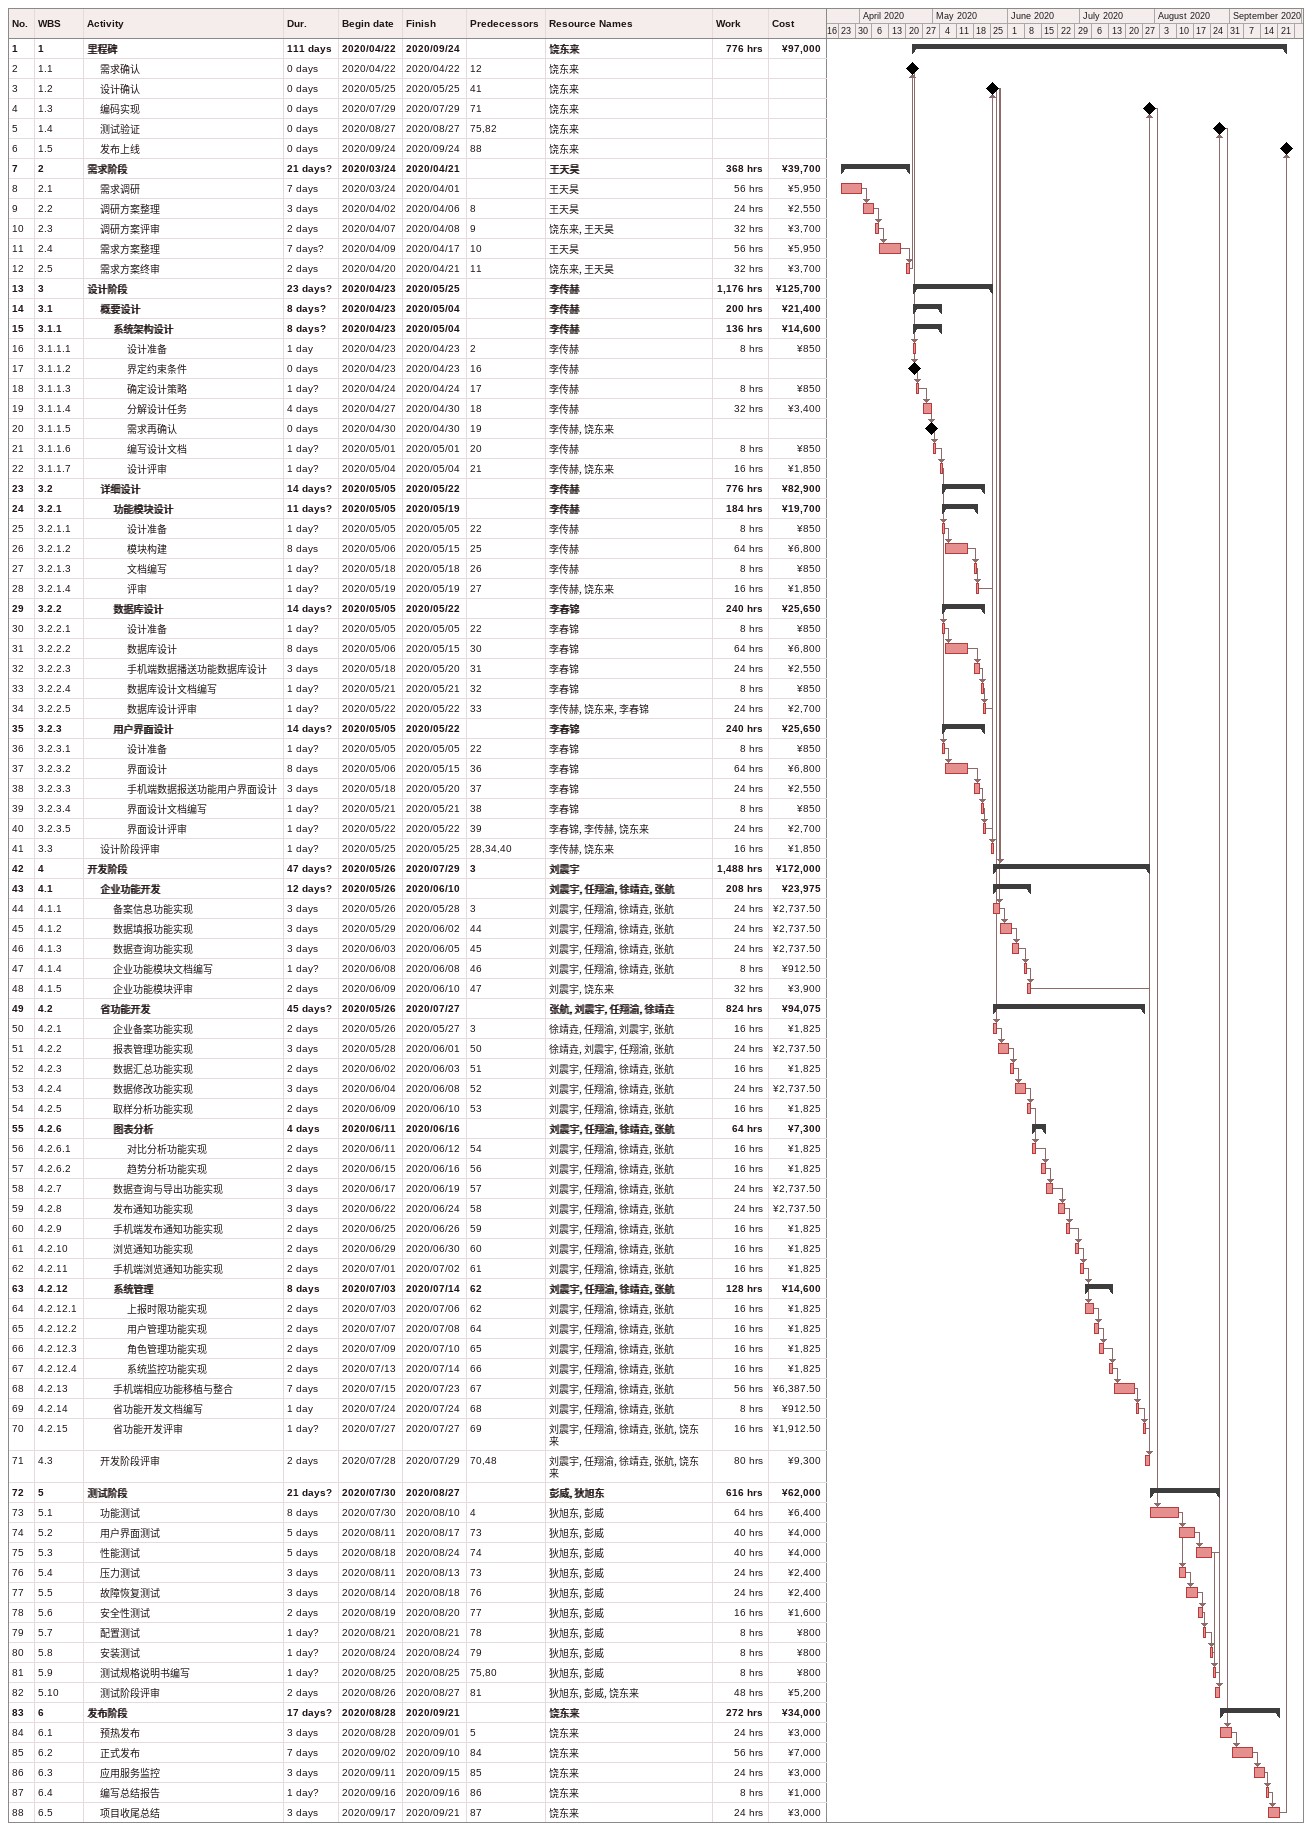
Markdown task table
| ID | WBS | Task | Duration | Start | Finish | Predecessors | Resources | Work (h) | Cost (¥) |
|---|---|---|---|---|---|---|---|---|---|
| 1 | 1 | **里程碑** | 111d | 2020-04-22 | 2020-09-24 |  | 饶东来 | 776 | 97000 |
| 2 | 1.1 | 需求确认 | 0d | 2020-04-22 | 2020-04-22 | 12 | 饶东来 |  |  |
| 3 | 1.2 | 设计确认 | 0d | 2020-05-25 | 2020-05-25 | 41 | 饶东来 |  |  |
| 4 | 1.3 | 编码实现 | 0d | 2020-07-29 | 2020-07-29 | 71 | 饶东来 |  |  |
| 5 | 1.4 | 测试验证 | 0d | 2020-08-27 | 2020-08-27 | 75, 82 | 饶东来 |  |  |
| 6 | 1.5 | 发布上线 | 0d | 2020-09-24 | 2020-09-24 | 88 | 饶东来 |  |  |
| 7 | 2 | **需求阶段** | 21d? | 2020-03-24 | 2020-04-21 |  | 王天昊 | 368 | 39700 |
| 8 | 2.1 | 需求调研 | 7d | 2020-03-24 | 2020-04-01 |  | 王天昊 | 56 | 5950 |
| 9 | 2.2 | 调研方案整理 | 3d | 2020-04-02 | 2020-04-06 | 8 | 王天昊 | 24 | 2550 |
| 10 | 2.3 | 调研方案评审 | 2d | 2020-04-07 | 2020-04-08 | 9 | 饶东来, 王天昊 | 32 | 3700 |
| 11 | 2.4 | 需求方案整理 | 7d? | 2020-04-09 | 2020-04-17 | 10 | 王天昊 | 56 | 5950 |
| 12 | 2.5 | 需求方案终审 | 2d | 2020-04-20 | 2020-04-21 | 11 | 饶东来, 王天昊 | 32 | 3700 |
| 13 | 3 | **设计阶段** | 23d? | 2020-04-23 | 2020-05-25 |  | 李传赫 | 1176 | 125700 |
| 14 | 3.1 | **概要设计** | 8d? | 2020-04-23 | 2020-05-04 |  | 李传赫 | 200 | 21400 |
| 15 | 3.1.1 | **系统架构设计** | 8d? | 2020-04-23 | 2020-05-04 |  | 李传赫 | 136 | 14600 |
| 16 | 3.1.1.1 | 设计准备 | 1d | 2020-04-23 | 2020-04-23 | 2 | 李传赫 | 8 | 850 |
| 17 | 3.1.1.2 | 界定约束条件 | 0d | 2020-04-23 | 2020-04-23 | 16 | 李传赫 |  |  |
| 18 | 3.1.1.3 | 确定设计策略 | 1d? | 2020-04-24 | 2020-04-24 | 17 | 李传赫 | 8 | 850 |
| 19 | 3.1.1.4 | 分解设计任务 | 4d | 2020-04-27 | 2020-04-30 | 18 | 李传赫 | 32 | 3400 |
| 20 | 3.1.1.5 | 需求再确认 | 0d | 2020-04-30 | 2020-04-30 | 19 | 李传赫, 饶东来 |  |  |
| 21 | 3.1.1.6 | 编写设计文档 | 1d? | 2020-05-01 | 2020-05-01 | 20 | 李传赫 | 8 | 850 |
| 22 | 3.1.1.7 | 设计评审 | 1d? | 2020-05-04 | 2020-05-04 | 21 | 李传赫, 饶东来 | 16 | 1850 |
| 23 | 3.2 | **详细设计** | 14d? | 2020-05-05 | 2020-05-22 |  | 李传赫 | 776 | 82900 |
| 24 | 3.2.1 | **功能模块设计** | 11d? | 2020-05-05 | 2020-05-19 |  | 李传赫 | 184 | 19700 |
| 25 | 3.2.1.1 | 设计准备 | 1d? | 2020-05-05 | 2020-05-05 | 22 | 李传赫 | 8 | 850 |
| 26 | 3.2.1.2 | 模块构建 | 8d | 2020-05-06 | 2020-05-15 | 25 | 李传赫 | 64 | 6800 |
| 27 | 3.2.1.3 | 文档编写 | 1d? | 2020-05-18 | 2020-05-18 | 26 | 李传赫 | 8 | 850 |
| 28 | 3.2.1.4 | 评审 | 1d? | 2020-05-19 | 2020-05-19 | 27 | 李传赫, 饶东来 | 16 | 1850 |
| 29 | 3.2.2 | **数据库设计** | 14d? | 2020-05-05 | 2020-05-22 |  | 李春锦 | 240 | 25650 |
| 30 | 3.2.2.1 | 设计准备 | 1d? | 2020-05-05 | 2020-05-05 | 22 | 李春锦 | 8 | 850 |
| 31 | 3.2.2.2 | 数据库设计 | 8d | 2020-05-06 | 2020-05-15 | 30 | 李春锦 | 64 | 6800 |
| 32 | 3.2.2.3 | 手机端数据播送功能数据库设计 | 3d | 2020-05-18 | 2020-05-20 | 31 | 李春锦 | 24 | 2550 |
| 33 | 3.2.2.4 | 数据库设计文档编写 | 1d? | 2020-05-21 | 2020-05-21 | 32 | 李春锦 | 8 | 850 |
| 34 | 3.2.2.5 | 数据库设计评审 | 1d? | 2020-05-22 | 2020-05-22 | 33 | 李传赫, 饶东来, 李春锦 | 24 | 2700 |
| 35 | 3.2.3 | **用户界面设计** | 14d? | 2020-05-05 | 2020-05-22 |  | 李春锦 | 240 | 25650 |
| 36 | 3.2.3.1 | 设计准备 | 1d? | 2020-05-05 | 2020-05-05 | 22 | 李春锦 | 8 | 850 |
| 37 | 3.2.3.2 | 界面设计 | 8d | 2020-05-06 | 2020-05-15 | 36 | 李春锦 | 64 | 6800 |
| 38 | 3.2.3.3 | 手机端数据报送功能用户界面设计 | 3d | 2020-05-18 | 2020-05-20 | 37 | 李春锦 | 24 | 2550 |
| 39 | 3.2.3.4 | 界面设计文档编写 | 1d? | 2020-05-21 | 2020-05-21 | 38 | 李春锦 | 8 | 850 |
| 40 | 3.2.3.5 | 界面设计评审 | 1d? | 2020-05-22 | 2020-05-22 | 39 | 李春锦, 李传赫, 饶东来 | 24 | 2700 |
| 41 | 3.3 | 设计阶段评审 | 1d? | 2020-05-25 | 2020-05-25 | 28, 34, 40 | 李传赫, 饶东来 | 16 | 1850 |
| 42 | 4 | **开发阶段** | 47d? | 2020-05-26 | 2020-07-29 | 3 | 刘震宇 | 1488 | 172000 |
| 43 | 4.1 | **企业功能开发** | 12d? | 2020-05-26 | 2020-06-10 |  | 刘震宇, 任翔渝, 徐靖垚, 张航 | 208 | 23975 |
| 44 | 4.1.1 | 备案信息功能实现 | 3d | 2020-05-26 | 2020-05-28 | 3 | 刘震宇, 任翔渝, 徐靖垚, 张航 | 24 | 2737.50 |
| 45 | 4.1.2 | 数据填报功能实现 | 3d | 2020-05-29 | 2020-06-02 | 44 | 刘震宇, 任翔渝, 徐靖垚, 张航 | 24 | 2737.50 |
| 46 | 4.1.3 | 数据查询功能实现 | 3d | 2020-06-03 | 2020-06-05 | 45 | 刘震宇, 任翔渝, 徐靖垚, 张航 | 24 | 2737.50 |
| 47 | 4.1.4 | 企业功能模块文档编写 | 1d? | 2020-06-08 | 2020-06-08 | 46 | 刘震宇, 任翔渝, 徐靖垚, 张航 | 8 | 912.50 |
| 48 | 4.1.5 | 企业功能模块评审 | 2d | 2020-06-09 | 2020-06-10 | 47 | 刘震宇, 饶东来 | 32 | 3900 |
| 49 | 4.2 | **省功能开发** | 45d? | 2020-05-26 | 2020-07-27 |  | 张航, 刘震宇, 任翔渝, 徐靖垚 | 824 | 94075 |
| 50 | 4.2.1 | 企业备案功能实现 | 2d | 2020-05-26 | 2020-05-27 | 3 | 徐靖垚, 任翔渝, 刘震宇, 张航 | 16 | 1825 |
| 51 | 4.2.2 | 报表管理功能实现 | 3d | 2020-05-28 | 2020-06-01 | 50 | 徐靖垚, 刘震宇, 任翔渝, 张航 | 24 | 2737.50 |
| 52 | 4.2.3 | 数据汇总功能实现 | 2d | 2020-06-02 | 2020-06-03 | 51 | 刘震宇, 任翔渝, 徐靖垚, 张航 | 16 | 1825 |
| 53 | 4.2.4 | 数据修改功能实现 | 3d | 2020-06-04 | 2020-06-08 | 52 | 刘震宇, 任翔渝, 徐靖垚, 张航 | 24 | 2737.50 |
| 54 | 4.2.5 | 取样分析功能实现 | 2d | 2020-06-09 | 2020-06-10 | 53 | 刘震宇, 任翔渝, 徐靖垚, 张航 | 16 | 1825 |
| 55 | 4.2.6 | **图表分析** | 4d | 2020-06-11 | 2020-06-16 |  | 刘震宇, 任翔渝, 徐靖垚, 张航 | 64 | 7300 |
| 56 | 4.2.6.1 | 对比分析功能实现 | 2d | 2020-06-11 | 2020-06-12 | 54 | 刘震宇, 任翔渝, 徐靖垚, 张航 | 16 | 1825 |
| 57 | 4.2.6.2 | 趋势分析功能实现 | 2d | 2020-06-15 | 2020-06-16 | 56 | 刘震宇, 任翔渝, 徐靖垚, 张航 | 16 | 1825 |
| 58 | 4.2.7 | 数据查询与导出功能实现 | 3d | 2020-06-17 | 2020-06-19 | 57 | 刘震宇, 任翔渝, 徐靖垚, 张航 | 24 | 2737.50 |
| 59 | 4.2.8 | 发布通知功能实现 | 3d | 2020-06-22 | 2020-06-24 | 58 | 刘震宇, 任翔渝, 徐靖垚, 张航 | 24 | 2737.50 |
| 60 | 4.2.9 | 手机端发布通知功能实现 | 2d | 2020-06-25 | 2020-06-26 | 59 | 刘震宇, 任翔渝, 徐靖垚, 张航 | 16 | 1825 |
| 61 | 4.2.10 | 浏览通知功能实现 | 2d | 2020-06-29 | 2020-06-30 | 60 | 刘震宇, 任翔渝, 徐靖垚, 张航 | 16 | 1825 |
| 62 | 4.2.11 | 手机端浏览通知功能实现 | 2d | 2020-07-01 | 2020-07-02 | 61 | 刘震宇, 任翔渝, 徐靖垚, 张航 | 16 | 1825 |
| 63 | 4.2.12 | **系统管理** | 8d | 2020-07-03 | 2020-07-14 | 62 | 刘震宇, 任翔渝, 徐靖垚, 张航 | 128 | 14600 |
| 64 | 4.2.12.1 | 上报时限功能实现 | 2d | 2020-07-03 | 2020-07-06 | 62 | 刘震宇, 任翔渝, 徐靖垚, 张航 | 16 | 1825 |
| 65 | 4.2.12.2 | 用户管理功能实现 | 2d | 2020-07-07 | 2020-07-08 | 64 | 刘震宇, 任翔渝, 徐靖垚, 张航 | 16 | 1825 |
| 66 | 4.2.12.3 | 角色管理功能实现 | 2d | 2020-07-09 | 2020-07-10 | 65 | 刘震宇, 任翔渝, 徐靖垚, 张航 | 16 | 1825 |
| 67 | 4.2.12.4 | 系统监控功能实现 | 2d | 2020-07-13 | 2020-07-14 | 66 | 刘震宇, 任翔渝, 徐靖垚, 张航 | 16 | 1825 |
| 68 | 4.2.13 | 手机端相应功能移植与整合 | 7d | 2020-07-15 | 2020-07-23 | 67 | 刘震宇, 任翔渝, 徐靖垚, 张航 | 56 | 6387.50 |
| 69 | 4.2.14 | 省功能开发文档编写 | 1d | 2020-07-24 | 2020-07-24 | 68 | 刘震宇, 任翔渝, 徐靖垚, 张航 | 8 | 912.50 |
| 70 | 4.2.15 | 省功能开发评审 | 1d? | 2020-07-27 | 2020-07-27 | 69 | 刘震宇, 任翔渝, 徐靖垚, 张航, 饶东来 | 16 | 1912.50 |
| 71 | 4.3 | 开发阶段评审 | 2d | 2020-07-28 | 2020-07-29 | 70, 48 | 刘震宇, 任翔渝, 徐靖垚, 张航, 饶东来 | 80 | 9300 |
| 72 | 5 | **测试阶段** | 21d? | 2020-07-30 | 2020-08-27 |  | 彭威, 狄旭东 | 616 | 62000 |
| 73 | 5.1 | 功能测试 | 8d | 2020-07-30 | 2020-08-10 | 4 | 狄旭东, 彭威 | 64 | 6400 |
| 74 | 5.2 | 用户界面测试 | 5d | 2020-08-11 | 2020-08-17 | 73 | 狄旭东, 彭威 | 40 | 4000 |
| 75 | 5.3 | 性能测试 | 5d | 2020-08-18 | 2020-08-24 | 74 | 狄旭东, 彭威 | 40 | 4000 |
| 76 | 5.4 | 压力测试 | 3d | 2020-08-11 | 2020-08-13 | 73 | 狄旭东, 彭威 | 24 | 2400 |
| 77 | 5.5 | 故障恢复测试 | 3d | 2020-08-14 | 2020-08-18 | 76 | 狄旭东, 彭威 | 24 | 2400 |
| 78 | 5.6 | 安全性测试 | 2d | 2020-08-19 | 2020-08-20 | 77 | 狄旭东, 彭威 | 16 | 1600 |
| 79 | 5.7 | 配置测试 | 1d? | 2020-08-21 | 2020-08-21 | 78 | 狄旭东, 彭威 | 8 | 800 |
| 80 | 5.8 | 安装测试 | 1d? | 2020-08-24 | 2020-08-24 | 79 | 狄旭东, 彭威 | 8 | 800 |
| 81 | 5.9 | 测试规格说明书编写 | 1d? | 2020-08-25 | 2020-08-25 | 75, 80 | 狄旭东, 彭威 | 8 | 800 |
| 82 | 5.10 | 测试阶段评审 | 2d | 2020-08-26 | 2020-08-27 | 81 | 狄旭东, 彭威, 饶东来 | 48 | 5200 |
| 83 | 6 | **发布阶段** | 17d? | 2020-08-28 | 2020-09-21 |  | 饶东来 | 272 | 34000 |
| 84 | 6.1 | 预热发布 | 3d | 2020-08-28 | 2020-09-01 | 5 | 饶东来 | 24 | 3000 |
| 85 | 6.2 | 正式发布 | 7d | 2020-09-02 | 2020-09-10 | 84 | 饶东来 | 56 | 7000 |
| 86 | 6.3 | 应用服务监控 | 3d | 2020-09-11 | 2020-09-15 | 85 | 饶东来 | 24 | 3000 |
| 87 | 6.4 | 编写总结报告 | 1d? | 2020-09-16 | 2020-09-16 | 86 | 饶东来 | 8 | 1000 |
| 88 | 6.5 | 项目收尾总结 | 3d | 2020-09-17 | 2020-09-21 | 87 | 饶东来 | 24 | 3000 |
